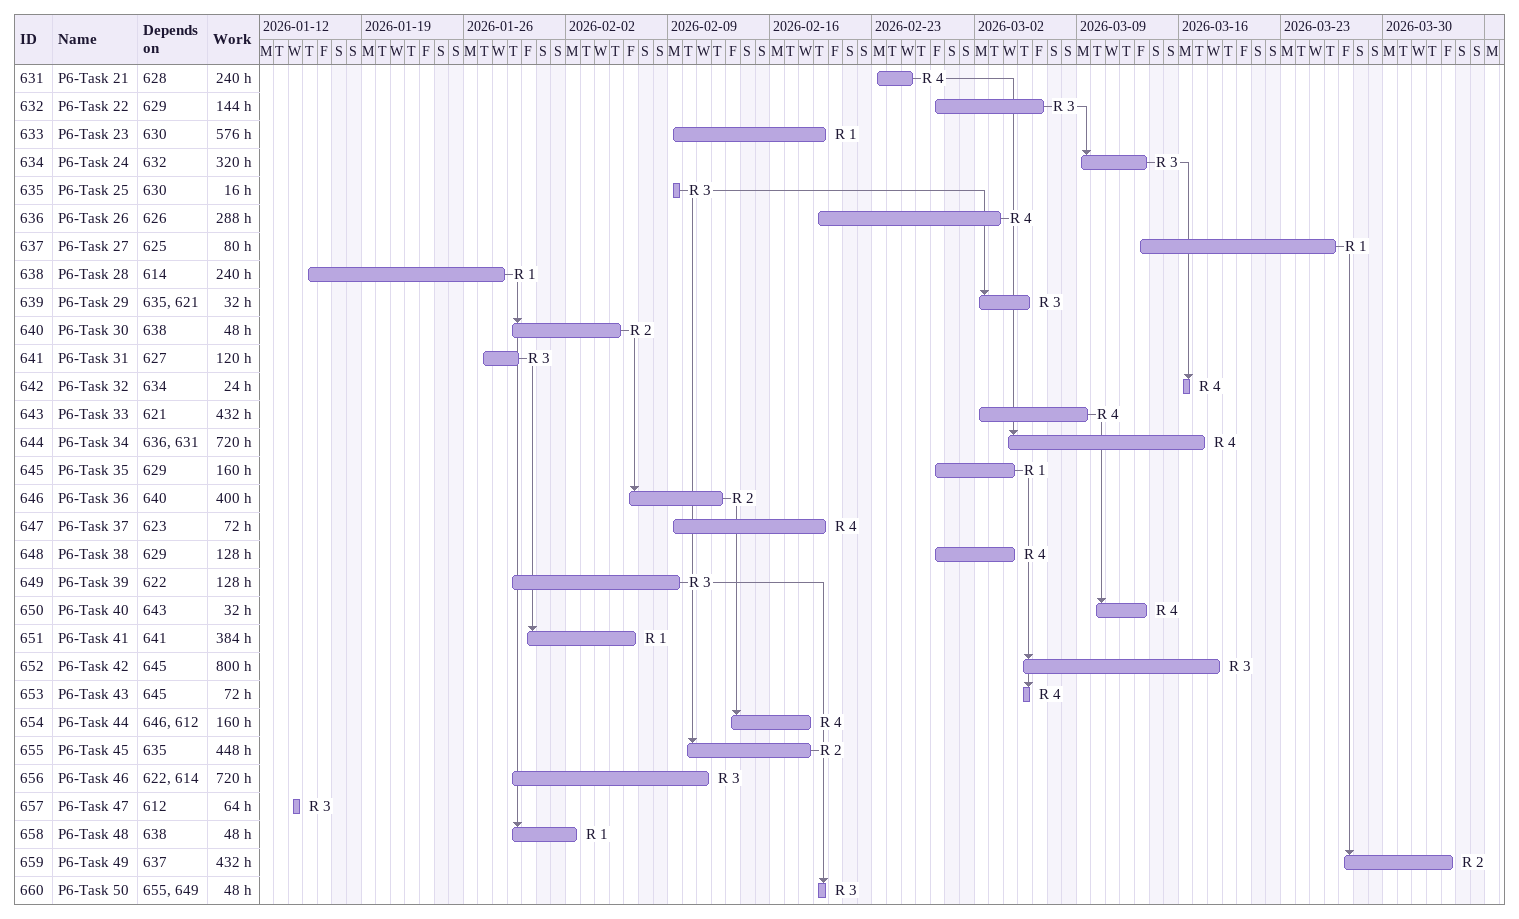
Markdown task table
| ID | Task | Start | Finish | Predecessors | Resources | Work (h) |
|---|---|---|---|---|---|---|
| 631 | P6-Task 21 | 2026-02-23 | 2026-02-25 | 628 | R 4 | 240 |
| 632 | P6-Task 22 | 2026-02-27 | 2026-03-06 | 629 | R 3 | 144 |
| 633 | P6-Task 23 | 2026-02-09 | 2026-02-19 | 630 | R 1 | 576 |
| 634 | P6-Task 24 | 2026-03-09 | 2026-03-13 | 632 | R 3 | 320 |
| 635 | P6-Task 25 | 2026-02-09 | 2026-02-09 | 630 | R 3 | 16 |
| 636 | P6-Task 26 | 2026-02-19 | 2026-03-03 | 626 | R 4 | 288 |
| 637 | P6-Task 27 | 2026-03-13 | 2026-03-26 | 625 | R 1 | 80 |
| 638 | P6-Task 28 | 2026-01-15 | 2026-01-28 | 614 | R 1 | 240 |
| 639 | P6-Task 29 | 2026-03-02 | 2026-03-05 | 635, 621 | R 3 | 32 |
| 640 | P6-Task 30 | 2026-01-29 | 2026-02-05 | 638 | R 2 | 48 |
| 641 | P6-Task 31 | 2026-01-27 | 2026-01-29 | 627 | R 3 | 120 |
| 642 | P6-Task 32 | 2026-03-16 | 2026-03-16 | 634 | R 4 | 24 |
| 643 | P6-Task 33 | 2026-03-02 | 2026-03-09 | 621 | R 4 | 432 |
| 644 | P6-Task 34 | 2026-03-04 | 2026-03-17 | 636, 631 | R 4 | 720 |
| 645 | P6-Task 35 | 2026-02-27 | 2026-03-04 | 629 | R 1 | 160 |
| 646 | P6-Task 36 | 2026-02-06 | 2026-02-12 | 640 | R 2 | 400 |
| 647 | P6-Task 37 | 2026-02-09 | 2026-02-19 | 623 | R 4 | 72 |
| 648 | P6-Task 38 | 2026-02-27 | 2026-03-04 | 629 | R 4 | 128 |
| 649 | P6-Task 39 | 2026-01-29 | 2026-02-09 | 622 | R 3 | 128 |
| 650 | P6-Task 40 | 2026-03-10 | 2026-03-13 | 643 | R 4 | 32 |
| 651 | P6-Task 41 | 2026-01-30 | 2026-02-06 | 641 | R 1 | 384 |
| 652 | P6-Task 42 | 2026-03-05 | 2026-03-18 | 645 | R 3 | 800 |
| 653 | P6-Task 43 | 2026-03-05 | 2026-03-05 | 645 | R 4 | 72 |
| 654 | P6-Task 44 | 2026-02-13 | 2026-02-18 | 646, 612 | R 4 | 160 |
| 655 | P6-Task 45 | 2026-02-10 | 2026-02-18 | 635 | R 2 | 448 |
| 656 | P6-Task 46 | 2026-01-29 | 2026-02-11 | 622, 614 | R 3 | 720 |
| 657 | P6-Task 47 | 2026-01-14 | 2026-01-14 | 612 | R 3 | 64 |
| 658 | P6-Task 48 | 2026-01-29 | 2026-02-02 | 638 | R 1 | 48 |
| 659 | P6-Task 49 | 2026-03-27 | 2026-04-03 | 637 | R 2 | 432 |
| 660 | P6-Task 50 | 2026-02-19 | 2026-02-19 | 655, 649 | R 3 | 48 |
